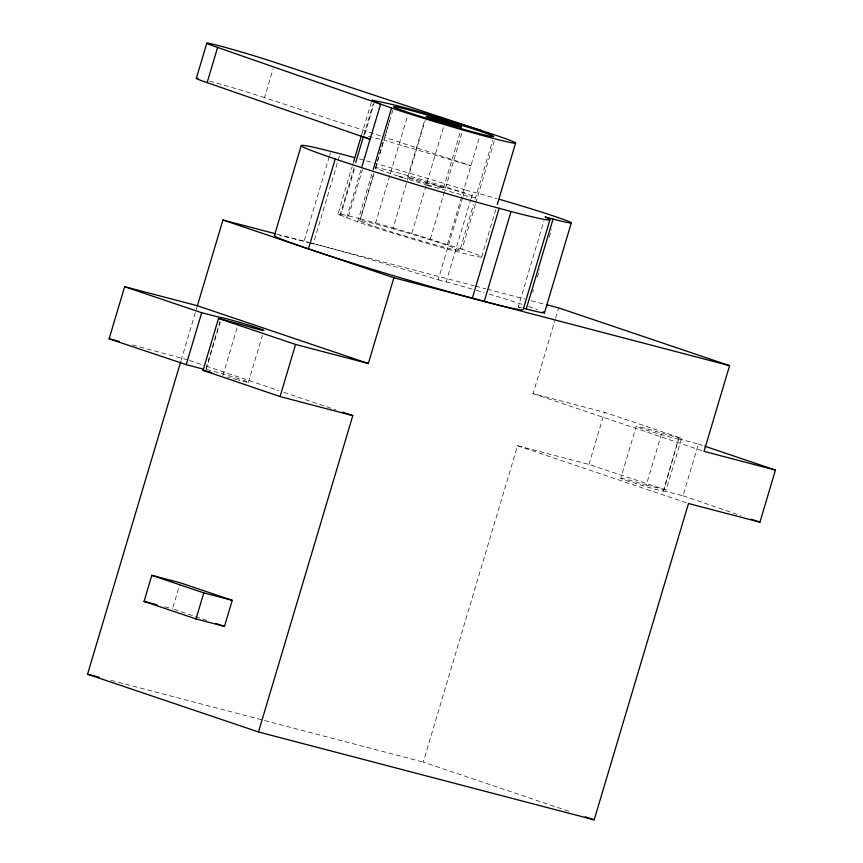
<?xml version="1.0" encoding="UTF-8"?>
<svg xmlns="http://www.w3.org/2000/svg" width="863" height="863" viewBox="0 0 863 863"><rect width="100%" height="100%" fill="white"/><g stroke="black" fill="none" stroke-linecap="round" stroke-linejoin="round"><path stroke-width="0.65" stroke-dasharray="4.32 3.24" d="M181.09 360.443L195.879 310.831M196.257 309.558L197.39 305.739M380.464 135.89L264.52 97.638L273.139 68.749M206.041 368.318L220 321.468M206.03 369.828L220.378 321.716M222.87 375.524L237.217 327.411M206.732 620.4L172.514 608.836L179.914 584.024M248.404 382.352L262.374 335.513M329.299 156.57L304.035 241.338L302.708 240.885M329.677 155.286L330.443 152.719M309.839 242.794L313.323 243.668L339.731 155.049M475.362 204.423L462.007 249.202A74.962 2.621 16.6 0 1 459.181 252.223A74.962 2.621 16.6 0 1 357.627 221.877L338.005 214.089L352.233 166.354M352.622 165.06L353.776 161.198M361.468 135.394L371.953 100.216M339.936 215.372L354.164 167.638M363.765 135.415L373.129 104.002M338.005 214.089L340.971 214.261L354.812 167.821M364.801 134.315L374.542 101.651M346.624 218.026L361.241 169.008M340.971 214.261L348.63 215.89L362.471 169.45M357.627 221.877L372.115 173.258M359.774 220.594L373.884 173.247M375.405 168.134L389.936 119.418M348.63 215.89L360.454 218.868L373.916 173.711M375.448 168.544L383.528 141.456M392.902 110.011L383.916 140.162L470.918 165.728L385.556 137.573M360.454 218.868L375.642 222.967L407.714 115.372M407.606 177.271L424.262 121.37M375.642 222.967L393.161 227.929L425.243 120.335M462.007 249.202L411.813 233.409L443.895 125.815M443.571 188.015L460.238 132.125M430.335 239.04L462.406 131.446M447.455 244.423L479.904 135.577M313.323 243.668A129.784 4.531 16.6 0 1 434.316 278.598L438.177 279.806L462.676 197.616M463.064 196.333L464.974 189.903L472.967 191.996A60.809 2.125 16.6 0 1 496.84 198.587M438.177 279.806L446.171 281.899L470.669 199.709M471.058 198.425L472.967 191.996M459.86 250.497A52.244 1.823 16.6 0 0 385.998 226.775A52.244 1.823 16.6 0 0 383.582 229.353A52.244 1.823 16.6 0 0 459.86 250.497L473.593 204.434M475.125 199.31L492.676 140.432M475.74 203.139L494.434 140.442M481.63 257.001L495.74 209.655M519.774 307.476L518.264 306.872L543.917 220.82M532.773 292.395L533.539 289.817M537.369 276.98L539.655 269.278M549.235 237.163L551.533 229.461M568.674 811.231L423.248 762.094L517.563 445.74L588.976 464.434L666.15 490.055L681.565 438.35L604.521 412.32L533.097 393.625L555.222 319.407M555.599 318.123L558.652 307.886M588.976 464.434L604.521 412.32M663.485 491.015L678.588 438.857L663.485 491.015A22.309 0.777 16.6 0 1 641.522 485.265A22.309 0.777 16.6 0 1 620.745 478.242L636.214 426.333A22.309 0.777 16.6 0 1 658.189 432.083L681.565 438.35M620.745 478.242A22.309 0.777 16.6 0 1 642.708 483.992L646.279 485.071L661.748 433.172M663.118 490.767L682.989 495.75L698.404 444.046L678.588 438.857M368.264 136.386L380.367 139.277M646.279 485.071L666.15 490.055M425.588 182.643L461.964 192.169M276.98 234.153L308.598 242.427L292.837 238.533A129.784 4.531 16.6 0 0 279.58 235.707M309.785 242.74L474.283 285.804M475.578 286.138L485.966 288.857M487.261 289.202L524.909 299.051M531.392 300.756L544.37 304.154M518.264 306.872L521.694 307.767M132.492 344.941L188.231 360.011M164.757 606.808L172.514 608.836M110.971 680.346L263.204 720.195M264.51 720.54L423.248 762.094M393.161 227.929L411.813 233.409M464.974 189.903L461.112 188.695A129.784 4.531 16.6 0 0 358.436 158.673M698.404 444.046L703.464 445.75M533.097 393.625L702.752 450.95M517.563 445.74L688.491 503.496M189.515 360.443L204.822 365.621M206.095 366.052L278.803 390.615M283.905 392.341L336.203 410.011M682.989 495.75L741.004 515.696M446.171 281.899A60.809 2.125 16.6 0 1 472.708 289.256M476.43 290.335A60.809 2.125 16.6 0 1 484.046 292.579M489.094 294.078A60.809 2.125 16.6 0 1 522.967 304.661M528.555 306.516A60.809 2.125 16.6 0 1 537.476 309.644M678.965 439.105A22.309 0.777 16.6 0 1 656.991 433.355A22.309 0.777 16.6 0 1 636.214 426.333M397.983 176.009A52.244 1.823 16.6 0 1 393.172 171.543A52.244 1.823 16.6 0 1 471.274 195.47A52.244 1.823 16.6 0 1 432.525 186.591M427.757 185.189A52.244 1.823 16.6 0 1 403.949 177.918M427.433 183.873A18.77 0.658 16.6 0 1 408.339 177.314A18.77 0.658 16.6 0 1 436.937 185.491A18.77 0.658 16.6 0 1 434.143 185.793M206.537 369.634A22.309 0.777 16.6 0 1 239.968 379.17A22.309 0.777 16.6 0 1 238.404 380.044M237.206 379.709A22.309 0.777 16.6 0 1 227.552 376.937M209.763 81.241A41.219 1.435 16.6 0 1 264.52 97.638"/><path stroke-width="1.29" d="M203.549 369.181L186.214 364.639L109.105 338.814L124.65 286.699L197.39 305.739L368.328 363.506L393.884 277.767L222.956 220.011L197.39 305.739M196.333 78.328L206.818 43.15M355.707 162.471L363.399 136.678L370.087 139.331L207.12 82.611L217.605 47.433A41.219 1.435 16.6 0 1 219.17 45.771A41.219 1.435 16.6 0 1 275.017 62.46L495.955 135.329A74.962 2.621 16.6 0 1 493.129 138.35A74.962 2.621 16.6 0 1 391.575 108.004L217.605 47.433M704.726 446.182L775.449 470.076L759.915 522.191L688.491 503.496L594.186 819.85L258.479 731.964L87.551 674.208L180.701 361.737M186.214 364.639L201.694 312.73L124.65 286.699M258.479 731.964L352.794 415.621L280.044 396.57L203.064 370.335L218.533 318.425L241.91 324.693A22.309 0.777 16.6 0 0 263.884 330.443A22.309 0.777 16.6 0 0 243.107 323.42A22.309 0.777 16.6 0 0 221.133 317.67L201.694 312.73M144.056 601.392L151.823 575.33L180.281 582.784L232.244 600.335L224.477 626.398L196.02 618.944L144.056 601.392L156.99 604.78M301.252 145.491L274.456 235.394A129.784 4.531 16.6 0 0 457.951 294.315L484.251 301.424A129.784 4.531 16.6 0 0 523.118 309.698L549.925 219.795M196.02 618.944L203.787 592.892L151.823 575.33M308.415 248.889L335.222 158.986A129.784 4.531 16.6 0 1 319.644 148.63L340.119 153.765A129.784 4.531 16.6 0 1 354.553 157.616M280.044 396.57L295.578 344.456L218.533 318.425M353.776 161.198L361.468 135.394M362.007 166.419L380.572 104.153L371.953 100.216C409.148 107.066 445.168 119.774 481.403 130.55M373.258 169.418L391.575 108.004M497.271 204.542L515.578 143.118M499.127 208.296L472.32 298.199L473.647 298.652M484.251 301.424L511.058 211.521A129.784 4.531 16.6 0 0 546.581 217.573L545.071 216.969L553.064 219.062A60.809 2.125 16.6 0 0 564.283 219.741A60.809 2.125 16.6 0 0 499.504 199.353M523.981 308.371L526.257 308.965L553.064 219.062M544.477 312.838L571.274 222.934M546.969 304.833L558.652 307.886L729.591 365.653L704.035 451.381L775.449 470.076M222.956 220.011L275.696 233.819M393.884 277.767L729.591 365.653M295.578 344.456L368.328 363.506M109.105 338.814L119.504 341.532M203.064 370.335L211.726 372.6M203.787 592.892L232.244 600.335M87.551 674.208L99.256 677.282M511.058 211.521L484.758 204.412A129.784 4.531 16.6 0 1 335.222 158.986M342.589 412.169L352.794 415.621M215.61 623.399L224.477 626.398M585.254 816.83L594.186 819.85M751.09 519.159L759.915 522.191M542.903 311.802A60.809 2.125 16.6 0 1 526.257 308.965M431.327 186.246A52.244 1.823 16.6 0 1 427.757 185.189M402.773 177.541A52.244 1.823 16.6 0 1 399.353 176.451M207.12 82.611A41.219 1.435 16.6 0 1 197.961 78.425M417.53 115.48A52.244 1.823 16.6 0 0 493.809 136.624A52.244 1.823 16.6 0 0 419.947 112.902A52.244 1.823 16.6 0 0 417.53 115.48M434.337 119.439A18.77 0.658 16.6 0 0 461.748 127.044A18.77 0.658 16.6 0 0 435.211 118.522A18.77 0.658 16.6 0 0 434.337 119.439"/></g></svg>
